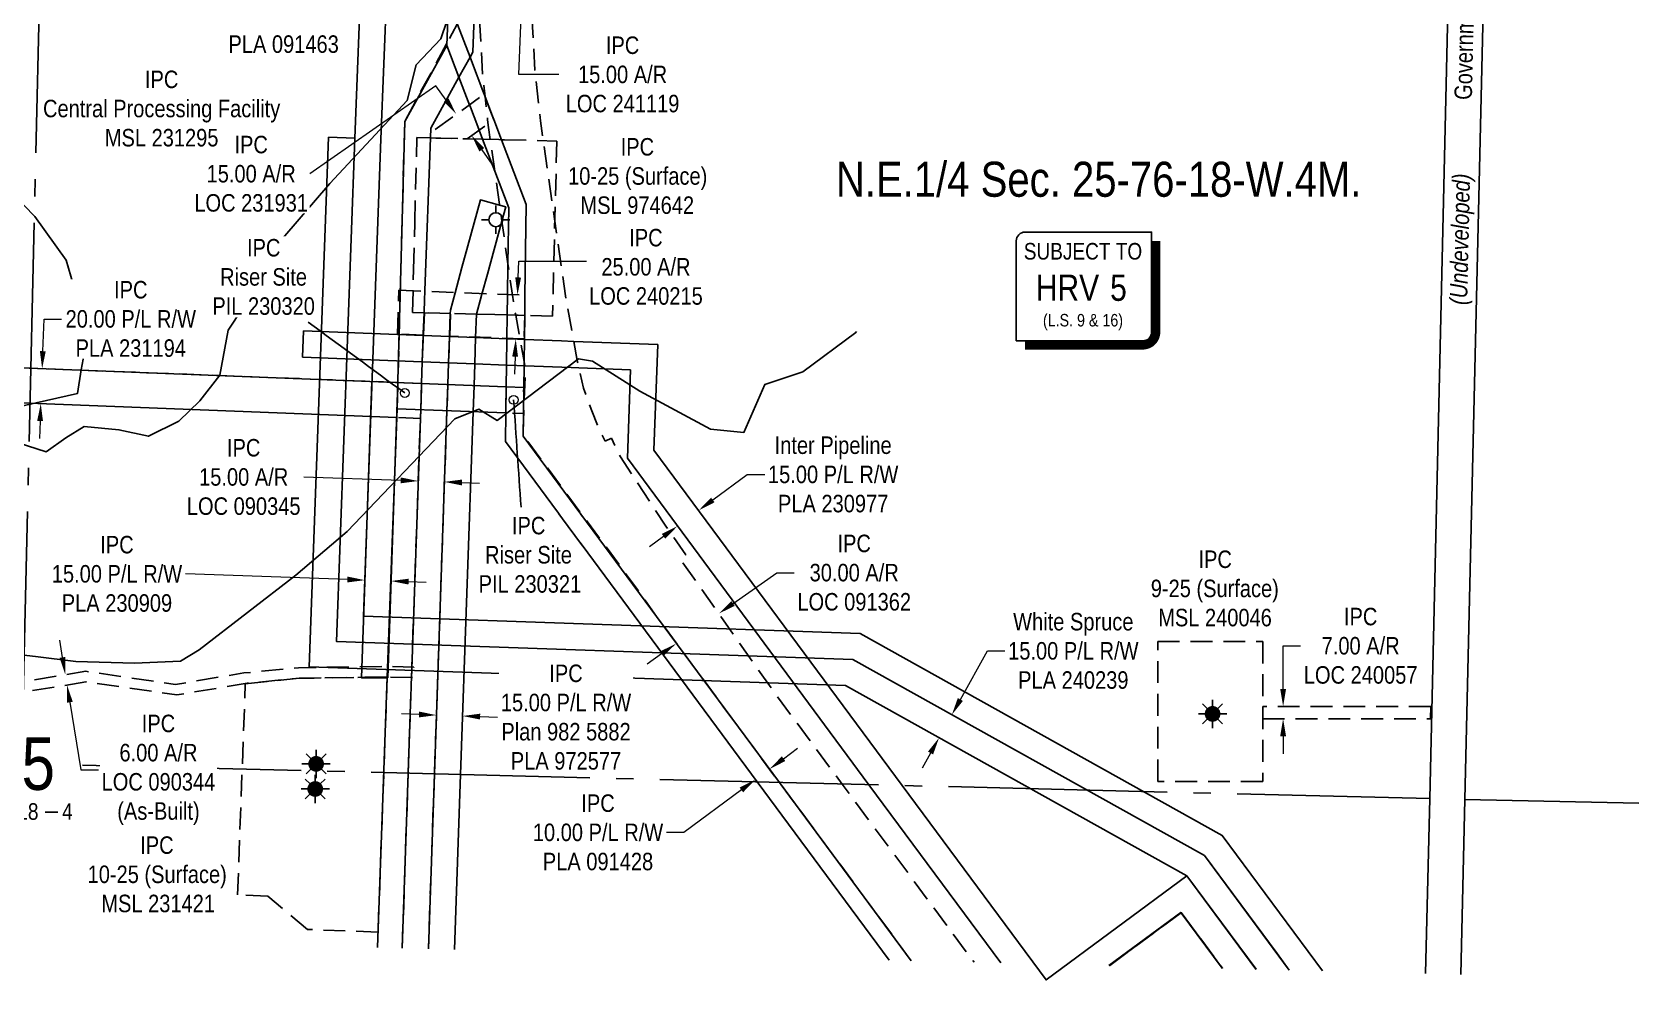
# Model space of a CAD drawing. Extents: x 394633 to 396608, y 6164206 to 6166988.
# Drawn here: x 395576 to 396494, y 6164206 to 6164747 of the extents above; entities that cross this region are included whole.
import ezdxf
from ezdxf.enums import TextEntityAlignment as Align

# ---------------------------------------------------------------- set-up
doc = ezdxf.new("R2010")
doc.units = 0
doc.header["$LTSCALE"] = 5
doc.header["$PDSIZE"] = 0.5
doc.linetypes.add('foc-ACCESSROAD', pattern=[3.75, 2.5, -1.25])
doc.linetypes.add('foc-QUARTERLINE', pattern=[33, 25, -3, 2, -3])
doc.layers.get('Defpoints').update_dxf_attribs({"color": 9})
for name, color, linetype in [('10', 1, 'Continuous'), ('9', 3, 'Continuous'), ('C-AR', 13, 'foc-ACCESSROAD'), ('C-RW', 13, 'Continuous'), ('C-SYMBOL', 7, 'Continuous'), ('C-WS', 13, 'foc-ACCESSROAD'), ('C-WS-S', 8, 'Continuous'), ('CG-NOTES', 7, 'Continuous'), ('CTW', 7, 'Continuous'), ('F-RW', 190, 'Continuous'), ('L-ROAD-T', 7, 'Continuous'), ('L-SEC', 7, 'Continuous'), ('L-SECLBL', 7, 'Continuous'), ('L-SECQ', 8, 'foc-QUARTERLINE'), ('WETLAND', 143, 'Continuous')]:
    doc.layers.add(name, color=color, linetype=linetype)
for name, color, linetype, lineweight in [('C-AR-T', 13, 'Continuous', 9), ('C-RW-T', 13, 'Continuous', 9), ('C-WS-T', 13, 'Continuous', 9), ('F-RW-T', 190, 'Continuous', 9), ('T-TEXT', 48, 'Continuous', 18)]:
    doc.layers.add(name, color=color, linetype=linetype, lineweight=lineweight)
doc.styles.add('175L', font='ARIALN.TTF', dxfattribs={"height": 20})
doc.styles.add('80CG', font='ARIALN.TTF', dxfattribs={"height": 10})
doc.styles.add('80L', font='ARIALN.TTF', dxfattribs={"height": 10})
doc.styles.add('80LS', font='ARIALNI.TTF', dxfattribs={"height": 10})
doc.styles.add('HRV', font='ARIALN.TTF', dxfattribs={"height": 3})
doc.styles.add('SIMPLEX', font='ARIALN.TTF')
doc.dimstyles.new('Compass 5 000', dxfattribs={"dimscale": 5, "dimtxt": 9, "dimasz": 2, "dimexe": 0.2, "dimexo": 0.0625, "dimgap": 0.5, "dimtad": 0, "dimtih": 1, "dimtoh": 1, "dimzin": 0, "dimdsep": 46, "dimtxsty": '80CG', "dimcen": 0.1, "dimse1": 1, "dimse2": 1, "dimclrd": 256, "dimclrt": 256, "dimaunit": 1, "dimadec": 4, "dimazin": 0, "dimtfac": 0.06, "dimtofl": 0, "dimtmove": 0, "dimatfit": 1, "dimfxl": 0.2, "dimtolj": 1, "dimtzin": 0, "dimlwd": -1, "dimarcsym": 0})

# ---------------------------------------------------------------- blocks, each defined once
blk = doc.blocks.new('L-SECLBL')
at = {"layer": '9', "color": 7}
for p, q in [((-5.08, -27.83), (-12.29, -27.83)), ((20.7, -27.83), (13.5, -27.83))]:
    blk.add_line(p, q, dxfattribs=at)
at = {"layer": '10', "color": 2, "style": 'SIMPLEX'}
blk.add_attdef('SEC', text='', height=30, dxfattribs=at).set_placement((0, 0), align=Align.MIDDLE)
at = {"layer": '10', "color": 5, "style": '80L'}
blk.add_attdef('TWP', text='', height=9.5, dxfattribs=at).set_placement((-14.43, -27.37), align=Align.MIDDLE_RIGHT)
blk.add_attdef('RGE', text='', height=9.5, dxfattribs=at).set_placement((3.62, -27.37), align=Align.MIDDLE_CENTER)
blk.add_attdef('MER', text='', height=9.5, dxfattribs=at).set_placement((23.17, -27.37), align=Align.MIDDLE_LEFT)
blk = doc.blocks.new('HRV')
blk.add_lwpolyline([(-35.14, 31.6), (37.21, 31.6), (37.21, -25.54, -0.414214), (32.21, -30.54), (-40.14, -30.54), (-40.14, 26.6, -0.414214)], format="xyb", close=True)
at = {"const_width": 5, "flags": 128}
blk.add_lwpolyline([(-35.14, -33.04), (32.21, -33.04, 0.414214), (39.71, -25.54), (39.71, 26.6)], format="xyb", dxfattribs=at)
at = {"style": '80L'}
blk.add_text('SUBJECT TO', height=9.5, dxfattribs=at).set_placement((-2.01, 13.06), align=Align.BOTTOM_CENTER)
blk.add_attdef('(N.W.1/4 00)', text='', height=7.12, dxfattribs=at).set_placement((-2.01, -24.45), align=Align.BOTTOM_CENTER)
at = {"layer": 'CTW', "color": 3, "style": 'HRV'}
blk.add_text('HRV', height=15, dxfattribs=at).set_placement((-10.88, -0.18), align=Align.MIDDLE_CENTER)
blk.add_attdef('0', text='', height=15, dxfattribs=at).set_placement((18.28, -0.18), align=Align.MIDDLE_CENTER)
blk = doc.blocks.new('GABD')
for p, q in [((-0.81, 0), (-1.62, 0)), ((0, 0.81), (0, 1.62)), ((1.62, 0), (0.81, 0)), ((0, -0.81), (0, -1.62))]:
    blk.add_line(p, q)
blk.add_circle((0, 0), 0.8)
blk = doc.blocks.new('GAS')
h = blk.add_hatch(color=255)
h.dxf.hatch_style = 1
edge = h.paths.add_edge_path()
edge.add_arc((0, 0), 0.9, 0, 360)
for p, q in [((-0.81, 0), (-1.62, 0)), ((-0.57, 0.57), (-1.14, 1.14)), ((0, 0.81), (0, 1.62)), ((0.57, 0.57), (1.14, 1.14)), ((1.62, 0), (0.81, 0)), ((-0.57, -0.57), (-1.14, -1.14)), ((0, -0.81), (0, -1.62)), ((1.14, -1.14), (0.57, -0.57))]:
    blk.add_line(p, q)
blk.add_circle((0, 0), 0.8)
blk = doc.blocks.new('*D437')
at = {"layer": 'C-AR-T', "transparency": 16777216}
for p, q in [((395976.41, 6164420.95), (396001.37, 6164438.55)), ((396001.37, 6164438.55), (396011.37, 6164438.55)), ((395935.56, 6164392.15), (395927.39, 6164386.39))]:
    blk.add_line(p, q, dxfattribs=at)
for points in [[(395975.45, 6164422.31), (395977.37, 6164419.59), (395968.24, 6164415.19)], [(395934.6, 6164393.52), (395936.53, 6164390.79), (395943.74, 6164397.92)]]:
    blk.add_solid(points, dxfattribs=at)
at = {"layer": 'Defpoints', "color": 0, "transparency": 16777216}
for p in [(395951.04, 6164439.58), (395926.54, 6164422.31), (395968.24, 6164415.19)]:
    blk.add_point(p, dxfattribs=at)
at = {"layer": 'C-AR-T', "transparency": 16777216, "insert": (396045.64, 6164438.55), "char_height": 10, "attachment_point": 5, "style": '80CG'}
blk.add_mtext('\\A1;IPC\\P30.00 A/R\\PLOC 091362', dxfattribs=at)
blk = doc.blocks.new('*D443')
at = {"layer": 'C-AR-T', "transparency": 16777216}
for p, q in [((396290.69, 6164372.14), (396290.69, 6164396.77)), ((396290.69, 6164396.77), (396300.69, 6164396.77)), ((396290.69, 6164345.15), (396290.69, 6164335.15))]:
    blk.add_line(p, q, dxfattribs=at)
for points in [[(396289.02, 6164372.14), (396292.36, 6164372.14), (396290.69, 6164362.14)], [(396289.02, 6164345.15), (396292.35, 6164345.15), (396290.69, 6164355.15)]]:
    blk.add_solid(points, dxfattribs=at)
at = {"layer": 'Defpoints', "color": 0, "transparency": 16777216}
for p in [(396290.69, 6164362.14), (396309.26, 6164362.14), (396309.26, 6164355.15)]:
    blk.add_point(p, dxfattribs=at)
at = {"layer": 'C-AR-T', "transparency": 16777216, "insert": (396334.99, 6164396.77), "char_height": 10, "attachment_point": 5, "style": '80CG'}
blk.add_mtext('\\A1;IPC\\P7.00 A/R\\PLOC 240057', dxfattribs=at)
blk = doc.blocks.new('*D444')
at = {"layer": 'C-AR-T', "transparency": 16777216}
for p, q in [((395786.55, 6164491.3), (395731.15, 6164493.2)), ((395821.53, 6164490.1), (395831.52, 6164489.75))]:
    blk.add_line(p, q, dxfattribs=at)
for points in [[(395786.61, 6164492.96), (395786.49, 6164489.63), (395796.54, 6164490.95)], [(395821.59, 6164491.76), (395821.47, 6164488.43), (395811.53, 6164490.44)]]:
    blk.add_solid(points, dxfattribs=at)
at = {"layer": 'Defpoints', "color": 0, "transparency": 16777216}
for p in [(395798.71, 6164553.99), (395813.7, 6164553.47), (395796.54, 6164490.95)]:
    blk.add_point(p, dxfattribs=at)
at = {"layer": 'C-AR-T', "transparency": 16777216, "insert": (395696.82, 6164493.2), "char_height": 10, "attachment_point": 5, "style": '80CG', "bg_fill": 3, "box_fill_scale": 1.1, "bg_fill_color": 256, "bg_fill_true_color": 13158600, "bg_fill_transparency": 0}
blk.add_mtext('\\A1;IPC\\P15.00 A/R\\PLOC 090345', dxfattribs=at)
blk = doc.blocks.new('*D445')
at = {"layer": 'C-AR-T', "transparency": 16777216}
for p, q in [((395593.31, 6164390.21), (395591.69, 6164400.08)), ((395597.51, 6164364.55), (395603.84, 6164325.94)), ((395603.84, 6164325.94), (395613.84, 6164325.94))]:
    blk.add_line(p, q, dxfattribs=at)
for points in [[(395594.95, 6164390.48), (395591.66, 6164389.94), (395594.92, 6164380.34)], [(395599.16, 6164364.82), (395595.87, 6164364.28), (395595.89, 6164374.42)]]:
    blk.add_solid(points, dxfattribs=at)
at = {"layer": 'Defpoints', "color": 0, "transparency": 16777216}
for p in [(395592.91, 6164380.01), (395593.88, 6164374.09), (395595.89, 6164374.42)]:
    blk.add_point(p, dxfattribs=at)
at = {"layer": 'C-AR-T', "transparency": 16777216, "insert": (395648.13, 6164325.94), "char_height": 10, "attachment_point": 5, "style": '80CG', "bg_fill": 3, "box_fill_scale": 1.1, "bg_fill_color": 256, "bg_fill_true_color": 13158600, "bg_fill_transparency": 0}
blk.add_mtext('\\A1;IPC\\P6.00 A/R\\PLOC 090344\\P(As-Built)', dxfattribs=at)
blk = doc.blocks.new('*D446')
at = {"layer": 'C-RW-T', "transparency": 16777216}
for p, q in [((396005.29, 6164332.31), (396013.33, 6164338.26)), ((395981.18, 6164314.47), (395948.35, 6164290.17)), ((395948.35, 6164290.17), (395938.35, 6164290.17))]:
    blk.add_line(p, q, dxfattribs=at)
for points in [[(396004.3, 6164333.65), (396006.28, 6164330.97), (395997.25, 6164326.36)], [(395980.19, 6164315.81), (395982.17, 6164313.13), (395989.22, 6164320.42)]]:
    blk.add_solid(points, dxfattribs=at)
at = {"layer": 'Defpoints', "color": 0, "transparency": 16777216}
for p in [(395867.6, 6164484.74), (395875.63, 6164490.69), (395997.25, 6164326.36)]:
    blk.add_point(p, dxfattribs=at)
at = {"layer": 'C-RW-T', "transparency": 16777216, "insert": (395899.27, 6164290.17), "char_height": 10, "attachment_point": 5, "style": '80CG'}
blk.add_mtext('\\A1;IPC\\P10.00 P/L R/W\\PPLA 091428', dxfattribs=at)
blk = doc.blocks.new('*D447')
at = {"layer": 'C-RW-T', "transparency": 16777216}
for p, q in [((395756.07, 6164434.67), (395663.52, 6164437.86)), ((395791.04, 6164433.46), (395801.03, 6164433.12))]:
    blk.add_line(p, q, dxfattribs=at)
for points in [[(395756.13, 6164436.33), (395756.02, 6164433), (395766.07, 6164434.32)], [(395791.1, 6164435.13), (395790.98, 6164431.8), (395781.05, 6164433.81)]]:
    blk.add_solid(points, dxfattribs=at)
at = {"layer": 'Defpoints', "color": 0, "transparency": 16777216}
for p in [(395766.85, 6164456.99), (395781.83, 6164456.47), (395766.07, 6164434.32)]:
    blk.add_point(p, dxfattribs=at)
at = {"layer": 'C-RW-T', "transparency": 16777216, "insert": (395624.43, 6164437.86), "char_height": 10, "attachment_point": 5, "style": '80CG', "bg_fill": 3, "box_fill_scale": 1.1, "bg_fill_color": 256, "bg_fill_true_color": 13158600, "bg_fill_transparency": 0}
blk.add_mtext('\\A1;IPC\\P15.00 P/L R/W\\PPLA 230909', dxfattribs=at)
blk = doc.blocks.new('*D449')
at = {"layer": 'C-RW-T', "transparency": 16777216}
for p, q in [((395582.06, 6164565.12), (395582.78, 6164583.49)), ((395582.78, 6164583.49), (395592.78, 6164583.49)), ((395580.5, 6164525.2), (395580.11, 6164515.2))]:
    blk.add_line(p, q, dxfattribs=at)
for points in [[(395580.39, 6164565.18), (395583.73, 6164565.05), (395581.67, 6164555.13)], [(395578.84, 6164525.26), (395582.17, 6164525.13), (395580.89, 6164535.19)]]:
    blk.add_solid(points, dxfattribs=at)
at = {"layer": 'Defpoints', "color": 0, "transparency": 16777216}
for p in [(395581.67, 6164555.13), (395618.15, 6164553.7), (395617.37, 6164533.76)]:
    blk.add_point(p, dxfattribs=at)
at = {"layer": 'C-RW-T', "transparency": 16777216, "insert": (395632.32, 6164583.49), "char_height": 10, "attachment_point": 5, "style": '80CG', "bg_fill": 3, "box_fill_scale": 1.1, "bg_fill_color": 256, "bg_fill_true_color": 13158600, "bg_fill_transparency": 0}
blk.add_mtext('\\A1;IPC\\P20.00 P/L R/W\\PPLA 231194', dxfattribs=at)
blk = doc.blocks.new('*D450')
at = {"layer": 'C-RW-T', "transparency": 16777216}
for p, q in [((395803.51, 6164755.34), (395758.74, 6164757.13)), ((395838.46, 6164753.94), (395848.45, 6164753.53))]:
    blk.add_line(p, q, dxfattribs=at)
for points in [[(395803.57, 6164757), (395803.44, 6164753.67), (395813.5, 6164754.94)], [(395838.52, 6164755.6), (395838.39, 6164752.27), (395828.47, 6164754.34)]]:
    blk.add_solid(points, dxfattribs=at)
at = {"layer": 'Defpoints', "color": 0, "transparency": 16777216}
for p in [(395815.54, 6164805.78), (395830.51, 6164805.18), (395813.5, 6164754.94)]:
    blk.add_point(p, dxfattribs=at)
at = {"layer": 'C-RW-T', "transparency": 16777216, "insert": (395719.65, 6164757.13), "char_height": 10, "attachment_point": 5, "style": '80CG', "bg_fill": 3, "box_fill_scale": 1.1, "bg_fill_color": 256, "bg_fill_true_color": 13158600, "bg_fill_transparency": 0}
blk.add_mtext('\\A1;IPC\\P15.00 P/L R/W\\PPLA 091463', dxfattribs=at)
blk = doc.blocks.new('*D453')
at = {"layer": 'C-RW-T', "transparency": 16777216}
for p, q in [((395796.96, 6164357.56), (395786.96, 6164357.9)), ((395831.9, 6164356.35), (395841.89, 6164356.01))]:
    blk.add_line(p, q, dxfattribs=at)
for points in [[(395797.01, 6164359.22), (395796.9, 6164355.89), (395806.95, 6164357.21)], [(395831.96, 6164358.02), (395831.84, 6164354.69), (395821.9, 6164356.7)]]:
    blk.add_solid(points, dxfattribs=at)
at = {"layer": 'Defpoints', "color": 0, "transparency": 16777216}
for p in [(395809.19, 6164422.24), (395824.15, 6164421.73), (395821.9, 6164356.7)]:
    blk.add_point(p, dxfattribs=at)
at = {"layer": 'C-RW-T', "transparency": 16777216, "insert": (395880.98, 6164356.01), "char_height": 10, "attachment_point": 5, "style": '80CG', "bg_fill": 3, "box_fill_scale": 1.1, "bg_fill_color": 256, "bg_fill_true_color": 13158600, "bg_fill_transparency": 0}
blk.add_mtext('\\A1;IPC\\P15.00 P/L R/W\\PPlan 982 5882\\PPLA 972577', dxfattribs=at)
blk = doc.blocks.new('*D454')
at = {"layer": 'Defpoints', "color": 0, "transparency": 16777216}
for p in [(395956.8, 6164474.17), (395997.74, 6164418.77), (395985.69, 6164409.87)]:
    blk.add_point(p, dxfattribs=at)
at = {"layer": 'F-RW-T', "transparency": 16777216}
for p, q in [((395964.85, 6164480.12), (395984.52, 6164494.66)), ((395984.52, 6164494.66), (395994.52, 6164494.66)), ((395936.71, 6164459.33), (395928.67, 6164453.38))]:
    blk.add_line(p, q, dxfattribs=at)
for points in [[(395963.86, 6164481.46), (395965.84, 6164478.78), (395956.8, 6164474.17)], [(395935.72, 6164460.67), (395937.7, 6164457.99), (395944.75, 6164465.27)]]:
    blk.add_solid(points, dxfattribs=at)
at = {"layer": 'F-RW-T', "transparency": 16777216, "insert": (396033.61, 6164494.66), "char_height": 10, "attachment_point": 5, "style": '80CG', "bg_fill": 3, "box_fill_scale": 1.1, "bg_fill_color": 256, "bg_fill_true_color": 13158600, "bg_fill_transparency": 0}
blk.add_mtext('\\A1;Inter Pipeline\\P15.00 P/L R/W\\PPLA 230977', dxfattribs=at)
blk = doc.blocks.new('*D455')
at = {"layer": 'Defpoints', "color": 0, "transparency": 16777216}
for p in [(396080.06, 6164369.29), (396072.77, 6164356.19), (396101.42, 6164357.39)]:
    blk.add_point(p, dxfattribs=at)
at = {"layer": 'F-RW-T', "transparency": 16777216}
for p, q in [((396106.29, 6164366.13), (396121.73, 6164393.86)), ((396121.73, 6164393.86), (396131.73, 6164393.86)), ((396089.26, 6164335.56), (396084.39, 6164326.82))]:
    blk.add_line(p, q, dxfattribs=at)
for points in [[(396104.83, 6164366.94), (396107.74, 6164365.32), (396101.42, 6164357.39)], [(396087.8, 6164336.37), (396090.72, 6164334.75), (396094.13, 6164344.3)]]:
    blk.add_solid(points, dxfattribs=at)
at = {"layer": 'F-RW-T', "transparency": 16777216, "insert": (396170.82, 6164393.86), "char_height": 10, "attachment_point": 5, "style": '80CG'}
blk.add_mtext('\\A1;White Spruce\\P15.00 P/L R/W\\PPLA 240239', dxfattribs=at)

msp = doc.modelspace()

# ---------------------------------------------------------------- linework, layer by layer
at = {"layer": 'C-AR', "flags": 128}
for points in [[(395824.434, 6164686.404), (395839.697, 6164697.35), (395834.177, 6164711.842), (395803.366, 6164689.747), (395803.263, 6164686.933)], [(395138.11, 6164365.691), (395171.525, 6164364.379), (395229.519, 6164345.051), (395266.269, 6164361.329), (395350.818, 6164356.225), (395392.594, 6164370.322), (395448.487, 6164358.892), (395506.494, 6164372.578), (395568.859, 6164369.991), (395606.615, 6164376.179), (395658.675, 6164368.721), (395698.725, 6164375.425), (395728.558, 6164378.29), (395778.856, 6164378.975), (395793.842, 6164378.693), (395794.081, 6164384.68), (395778.087, 6164384.963), (395728.229, 6164384.282), (395696.895, 6164381.266), (395657.915, 6164374.668), (395606.558, 6164382.246), (395568.494, 6164376.007), (395505.919, 6164378.602), (395448.395, 6164365.03), (395392.21, 6164376.52), (395350.011, 6164362.28), (395265.175, 6164367.401), (395229.213, 6164351.473), (395172.614, 6164370.336), (395138.09, 6164371.692)]]:
    msp.add_lwpolyline(points, close=True, dxfattribs=at)
at = {"layer": 'C-AR'}
for points in [[(395784.635, 6164574.923), (395785.542, 6164599.888), (395857.383, 6164597.086), (395857.491, 6164585.915), (395857.007, 6164572.1), (395814.591, 6164573.754), (395815.059, 6164586.646), (395800.073, 6164587.004), (395799.613, 6164574.339), (395784.635, 6164574.923)], [(396279.043, 6164355.149), (396374.928, 6164355.146), (396375.095, 6164362.141), (396279.039, 6164362.144), (396279.043, 6164355.149)]]:
    msp.add_lwpolyline(points, close=True, dxfattribs=at)
msp.add_lwpolyline([(395787.41, 6164224.134), (395790.806, 6164323.991), (395792.36, 6164369.204), (395792.46, 6164372.128), (395792.569, 6164375.268), (395792.669, 6164378.203), (395797.773, 6164526.697), (395797.944, 6164531.672), (395798.459, 6164546.671), (395798.885, 6164559.079), (395799.4, 6164574.059), (395799.441, 6164575.232), (395799.845, 6164586.998), (395808.85, 6164586.773), (395814.839, 6164586.623), (395814.387, 6164573.475), (395813.873, 6164558.495), (395813.447, 6164546.087), (395812.931, 6164531.093), (395807.552, 6164374.557), (395805.801, 6164323.618), (395802.401, 6164223.761)], dxfattribs=at)
at = {"layer": 'C-AR-T'}
for p, q in [((395854.073, 6164723.159), (395855.365, 6164756.129)), ((395876.957, 6164723.159), (395854.073, 6164723.159)), ((395806.658, 6164716.701), (395734.588, 6164666.42)), ((395832.866, 6164680.154), (395838.689, 6164672.034)), ((395853.643, 6164607.233), (395854.006, 6164616.521)), ((395854.006, 6164616.521), (395902.11, 6164616.521)), ((395851.88, 6164562.013), (395851.491, 6164552.028))]:
    msp.add_line(p, q, dxfattribs=at)
for points in [[(395834.219, 6164681.125), (395831.512, 6164679.184), (395827.042, 6164688.275)], [(395851.979, 6164607.298), (395855.308, 6164607.168), (395853.254, 6164597.247)], [(395850.216, 6164562.078), (395853.544, 6164561.948), (395852.269, 6164571.998)]]:
    msp.add_solid(points, dxfattribs=at)
at = {"layer": 'C-RW'}
msp.add_lwpolyline([(395773.255, 6164224.486), (395778.482, 6164368.652), (395784.248, 6164527.26), (395788.82, 6164696.336), (395812.889, 6164739.727), (395813.908, 6164765.109)], dxfattribs=at)
for points in [[(395165.515, 6164591.378), (395185.489, 6164590.69), (395184.797, 6164570.626), (395846.784, 6164544.823), (395846.568, 6164529.831), (395784.429, 6164532.253), (395784.248, 6164527.26), (395164.138, 6164551.431)], [(395769.995, 6164547.784), (395784.973, 6164547.2), (395779.16, 6164378.581), (395764.16, 6164378.495), (395769.995, 6164547.784)]]:
    msp.add_lwpolyline(points, close=True, dxfattribs=at)
at = {"layer": 'C-WS'}
for points in [[(395788.82, 6164696.336), (395784.974, 6164547.232), (395575.188, 6164555.383), (395164.827, 6164571.405), (395175.151, 6164870.899), (395301.239, 6164865.885), (395301.195, 6164923.574), (395634.493, 6164912.933), (395834.339, 6164905.096), (395829.151, 6164771.291), (395812.762, 6164740.697), (395788.82, 6164696.336)], [(396191.496, 6164214.091), (396232.473, 6164244.425), (396256.117, 6164212.485)], [(396191.626, 6164214.187), (396232.473, 6164244.425), (396256.049, 6164212.578)]]:
    msp.add_lwpolyline(points, dxfattribs=at)
for points in [[(395875.739, 6164685.123), (395873.242, 6164585.164), (395857.379, 6164585.563), (395853.598, 6164585.658), (395852.266, 6164585.696), (395847.374, 6164585.82), (395840.281, 6164586), (395829.818, 6164586.266), (395814.839, 6164586.623), (395808.85, 6164586.773), (395799.845, 6164586.998), (395793.274, 6164587.162), (395793.887, 6164611.677), (395794.561, 6164638.676), (395795.771, 6164687.12), (395803.476, 6164686.928), (395806.685, 6164686.847), (395822.152, 6164686.462), (395825.759, 6164686.371), (395833.299, 6164686.183), (395833.757, 6164686.171), (395842.596, 6164685.951), (395844.095, 6164685.913), (395845.753, 6164685.872), (395875.739, 6164685.123)], [(396219.085, 6164319.312), (396219.081, 6164399.253), (396279.037, 6164399.257), (396279.042, 6164319.315)], [(395697.74, 6164375.078), (395728.558, 6164378.29), (395778.856, 6164378.975), (395773.573, 6164233.297), (395733.357, 6164234.768), (395710.597, 6164253.845), (395693.352, 6164254.472)]]:
    msp.add_lwpolyline(points, close=True, dxfattribs=at)
at = {"layer": 'C-WS', "flags": 128}
for points in [[(395797.773, 6164526.7), (395784.247, 6164527.227), (395784.973, 6164547.2), (395798.46, 6164546.706)], [(395846.784, 6164544.823), (395856.821, 6164544.432), (395856.617, 6164529.439), (395846.568, 6164529.831)]]:
    msp.add_lwpolyline(points, close=True, dxfattribs=at)
at = {"layer": 'F-RW', "flags": 128}
for points in [[(396191.153, 6164214.199), (396232.181, 6164244.516), (396255.776, 6164212.585)], [(396256.117, 6164212.485), (396232.473, 6164244.425), (396191.496, 6164214.091)]]:
    msp.add_lwpolyline(points, dxfattribs=at)
at = {"layer": 'L-SEC'}
for p, q in [((396374.453, 6164309.501), (396392.911, 6165113.243)), ((396394.55, 6164309.051), (396413.008, 6165112.794)), ((396372.124, 6164209.602), (396374.453, 6164309.501)), ((396392.219, 6164209.102), (396394.55, 6164309.051))]:
    msp.add_line(p, q, dxfattribs=at)
at = {"layer": 'L-SECQ'}
for p, q in [((395588.653, 6165133.337), (395570.62, 6164359.468)), ((395604.652, 6164328.633), (396374.453, 6164309.501)), ((396394.55, 6164309.051), (396493.941, 6164306.822))]:
    msp.add_line(p, q, dxfattribs=at)
at = {"layer": 'WETLAND'}
for points in [[(395567.972, 6164512.689), (395583.903, 6164507.616), (395595.25, 6164515.667), (395605.705, 6164521.988), (395625.587, 6164520.248), (395642.387, 6164516.509), (395659.706, 6164525.204), (395671.849, 6164536.771), (395683.136, 6164551.417), (395688.03, 6164577.11), (395688.028, 6164577.159), (395696.156, 6164589.409), (395714.55, 6164614.227), (395719.222, 6164629.702), (395746.084, 6164660.943), (395790.172, 6164708.243), (395795.427, 6164728.681), (395809.442, 6164743.572), (395816.449, 6164764.302)], [(395559.145, 6164660.891), (395577.414, 6164642.013), (395595.368, 6164617.079), (395603.4, 6164589.752), (395605.717, 6164563.608), (395603.887, 6164554.461), (395601.957, 6164540.987), (395566.484, 6164532.948)]]:
    msp.add_lwpolyline(points, dxfattribs=at)

# ---------------------------------------------------------------- block references
at = {"layer": 'C-WS-S', "color": 3}
for name, p, xscale, yscale, zscale in [('GABD', (395840.862, 6164640.208), 4.996375656929954, 4.996375656929954, 4.996375656929954), ('GAS', (395738.212, 6164329.357), 4.996375656929955, 4.996375656929955, 4.996375656929955), ('GAS', (395737.681, 6164315.012), 4.996375656929955, 4.996375656929955, 4.996375656929955)]:
    msp.add_blockref(name, p, dxfattribs=dict(at, xscale=xscale, yscale=yscale, zscale=zscale))
at = {"layer": 'C-WS-S', "color": 5, "xscale": 4.996364795917454, "yscale": 4.996364795917454, "zscale": 4.996364795917454}
msp.add_blockref('GAS', (396250.38, 6164357.906), dxfattribs=at)
at = {"layer": 'CG-NOTES', "color": 5, "xscale": 0.9992751313859919, "yscale": 0.9992751313859919, "zscale": 0.9992751313859919}
msp.add_blockref('HRV', (396178.358, 6164601.545), dxfattribs=at).add_auto_attribs({'(N.W.1/4 00)': '(L.S. 9 & 16)', '0': '5'})
at = {"layer": 'L-SECLBL', "color": 2, "xscale": 0.9992751313859919, "yscale": 0.9992751313859919, "zscale": 0.9992751313859919}
msp.add_blockref('L-SECLBL', (395569.922, 6164329.497), dxfattribs=at).add_auto_attribs({'SEC': '25', 'TWP': '76', 'RGE': '18', 'MER': '4'})

# ---------------------------------------------------------------- texts
at = {"layer": 'C-SYMBOL', "color": 3, "style": '175L'}
msp.add_text('N.E.1/4 Sec. 25-76-18-W.4M.', height=19.9855, dxfattribs=at).set_placement((396185.306, 6164647.348), align=Align.BOTTOM_CENTER)
at = {"layer": 'C-WS-T', "insert": (395829.463, 6164470.477), "char_height": 9.99609, "attachment_point": 1, "style": '80L', "bg_fill": 3, "box_fill_scale": 1.15, "bg_fill_color": 256, "bg_fill_true_color": 256, "bg_fill_transparency": 0}
msp.add_mtext_dynamic_manual_height_columns('\\pi20.633;IPC\\P\\pi5.2672;Riser Site\\P\\pi1.6022;PIL 230321', width=58.78971, gutter_width=50.018, heights=[0], dxfattribs=at)
at = {"layer": 'C-WS-T', "insert": (396214.783, 6164451.245), "char_height": 9.99273, "attachment_point": 1, "style": '80L'}
msp.add_mtext_dynamic_manual_height_columns('\\pi27.553;IPC\\P\\pi0.30471;9-25 (Surface)\\P\\pi4.5513;MSL 240046', width=72.62387, gutter_width=50, heights=[0], dxfattribs=at)
at = {"layer": 'L-ROAD-T', "style": '80L'}
msp.add_text('Government Road Allowance', height=9.99275, rotation=88.684457, dxfattribs=at).set_placement((396395.212, 6164783.102), align=Align.MIDDLE_CENTER)
at = {"layer": 'T-TEXT', "style": '80LS'}
msp.add_text('(Undeveloped)', height=9.99275, rotation=88.684457, dxfattribs=at).set_placement((396391.675, 6164629.066), align=Align.MIDDLE_CENTER)

# ---------------------------------------------------------------- dimensions: what is measured, and where the dimension line sits
at = {"layer": 'C-AR-T'}
for base, p1, p2, angle, text, picture, middle in [((395968.239, 6164415.19), (395926.541, 6164422.31), (395951.041, 6164439.583), 35.183808, 'IPC\\P30.00 A/R\\PLOC 091362', '*D437', (396045.641, 6164438.548)), ((396290.688, 6164362.143), (396309.263, 6164355.148), (396309.263, 6164362.143), 89.998317, 'IPC\\P7.00 A/R\\PLOC 240057', '*D443', (396334.99, 6164396.766))]:
    dim = msp.add_linear_dim(base=base, p1=p1, p2=p2, angle=angle, text=text, dimstyle='Compass 5 000', dxfattribs=at)
    dim.commit()
    dim.dimension.update_dxf_attribs({"geometry": picture, "text_midpoint": middle, "dimtype": 161})

# ---------------------------------------------------------------- leaders
at = {"layer": 'C-WS-T', "path_type": 1}
msp.add_leader([(395788.85, 6164541.221), (395733.586, 6164581.757)], dimstyle='Compass 5 000', override={"dimasz": 1, "dimgap": 0.5, "dimtad": 0, "dimldrblk": 'DotBlank'}, dxfattribs=at)

# ---------------------------------------------------------------- next in the draw order: linework, layer by layer
at = {"layer": 'C-AR', "flags": 128}
msp.add_lwpolyline([(396078.262, 6164216.905), (395932.662, 6164413.628), (395922.722, 6164427.727), (395856.446, 6164517.265), (395857.75, 6164555.073), (395857.439, 6164556.795), (395857.02, 6164559.12), (395854.713, 6164571.902), (395852.239, 6164585.68), (395851.086, 6164592.001), (395850.362, 6164597.071), (395847.796, 6164615.038), (395844.324, 6164639.347), (395843.01, 6164648.549), (395840.233, 6164667.99), (395837.651, 6164686.074), (395836.667, 6164692.961), (395836.187, 6164697.364), (395834.742, 6164710.482), (395833.372, 6164723.135), (395829.762, 6164786.539), (395829.644, 6164788.606), (395831.945, 6164905.179), (395832.556, 6164936.161), (395832.951, 6164956.142), (395834.901, 6165054.982), (395840.391, 6165054.768), (395848.533, 6165054.456), (395860.524, 6165053.983), (395864.861, 6165053.802), (395864.361, 6165028.442), (395879.632, 6165027.829), (395878.43, 6164997.876), (395863.769, 6164998.465), (395862.911, 6164954.974), (395862.517, 6164934.992), (395861.207, 6164868.643), (395873.235, 6164868.407), (395872.033, 6164838.446), (395860.615, 6164838.672), (395859.638, 6164789.163), (395863.257, 6164725.616), (395866.414, 6164696.709), (395868.041, 6164685.315), (395874.597, 6164639.411), (395880.685, 6164596.784), (395885.391, 6164570.706), (395887.365, 6164559.77), (395888.323, 6164555.592), (395890.98, 6164544.014), (395898.128, 6164524.668), (395903.336, 6164513.73), (395906.945, 6164515.449), (395912.038, 6164504.753), (395937.934, 6164465.112), (395949.495, 6164448.713), (395946.229, 6164446.41), (396000.022, 6164370.108), (396038.73, 6164317.827), (396114.127, 6164216.014)], dxfattribs=at)
at = {"layer": 'C-RW'}
for points in [[(395829.152, 6164771.281), (395827.738, 6164735.879), (395826.145, 6164733.007), (395819.806, 6164721.58), (395803.68, 6164692.51), (395803.476, 6164686.928), (395800.283, 6164599.761), (395800.258, 6164599.027), (395800.114, 6164594.813), (395799.845, 6164586.998), (395799.441, 6164575.232), (395799.4, 6164574.059), (395798.885, 6164559.079), (395798.459, 6164546.671), (395797.944, 6164531.672), (395797.773, 6164526.697), (395792.669, 6164378.203), (395792.569, 6164375.268), (395792.46, 6164372.128), (395792.36, 6164369.204), (395790.806, 6164323.991), (395787.41, 6164224.134)], [(396065.593, 6164217.22), (395990.242, 6164319.032), (395846.332, 6164513.481), (395846.567, 6164529.796), (395846.783, 6164544.787), (395846.962, 6164557.204), (395847.178, 6164572.196), (395847.374, 6164585.82), (395847.538, 6164597.182), (395847.796, 6164615.038), (395848.256, 6164646.943), (395840.233, 6164667.99), (395833.299, 6164686.183), (395831.341, 6164691.371), (395830.584, 6164693.379), (395826.423, 6164704.413), (395825.847, 6164705.89), (395825.103, 6164707.823), (395819.806, 6164721.58), (395812.889, 6164739.727), (395813.908, 6164765.109)], [(395819.037, 6164751.654), (395826.145, 6164733.007), (395827.483, 6164729.495), (395833.466, 6164713.801), (395834.205, 6164711.862), (395834.735, 6164710.479), (395838.975, 6164699.348), (395839.726, 6164697.377), (395844.095, 6164685.913), (395858.236, 6164648.817), (395857.531, 6164596.792), (395857.379, 6164585.563), (395857.192, 6164571.805), (395857.02, 6164559.12), (395856.989, 6164556.813), (395856.82, 6164544.396), (395856.617, 6164529.404), (395856.451, 6164517.26), (395856.443, 6164516.616), (395932.662, 6164413.628), (396002.906, 6164318.717), (396078.261, 6164216.905)], [(395802.401, 6164223.761), (395805.801, 6164323.618), (395807.552, 6164374.557), (395812.931, 6164531.093), (395813.447, 6164546.087), (395813.873, 6164558.495), (395814.387, 6164573.475), (395814.839, 6164586.623), (395814.906, 6164588.577), (395817.577, 6164598.351), (395821.537, 6164612.844), (395824.916, 6164625.21), (395832.106, 6164651.524), (395843.01, 6164648.549), (395846.573, 6164647.577), (395844.324, 6164639.347), (395836.06, 6164609.108), (395832.957, 6164597.751), (395832.709, 6164596.844), (395829.818, 6164586.266), (395829.357, 6164572.891), (395828.84, 6164557.911), (395828.413, 6164545.503), (395827.896, 6164530.516), (395820.751, 6164323.246), (395817.343, 6164223.39)]]:
    msp.add_lwpolyline(points, dxfattribs=at)
at = {"layer": 'F-RW', "flags": 128}
for points in [[(396313.22, 6164211.066), (396255.89, 6164288.51), (396048.973, 6164403.761), (395765.309, 6164413.733), (395775.245, 6164686.218), (395781.961, 6164858.495), (395691.452, 6164862.131), (395690.85, 6164847.154), (395766.4, 6164844.119), (395760.266, 6164686.783), (395749.783, 6164399.28), (396044.835, 6164388.908), (396245.769, 6164276.99), (396294.221, 6164211.538)], [(396294.221, 6164211.538), (396287.203, 6164221.019), (396245.769, 6164276.99), (396044.835, 6164388.908), (395749.783, 6164399.28), (395760.266, 6164686.783), (395745.287, 6164687.329), (395734.257, 6164384.828), (396040.698, 6164374.055), (396235.648, 6164265.47), (396275.156, 6164212.101), (396275.223, 6164212.01)], [(396129.46, 6164215.633), (396054.085, 6164317.446), (395916.061, 6164503.903), (395917.792, 6164554.443), (395888.323, 6164555.592), (395883.844, 6164555.766), (395857.439, 6164556.795), (395856.989, 6164556.813), (395852.91, 6164556.972), (395846.962, 6164557.204), (395828.84, 6164557.911), (395813.873, 6164558.495), (395798.885, 6164559.079), (395784.109, 6164559.655), (395730.493, 6164561.747), (395731.077, 6164576.725), (395784.625, 6164574.636), (395799.4, 6164574.059), (395814.387, 6164573.475), (395829.357, 6164572.891), (395847.178, 6164572.196), (395853.27, 6164571.958), (395854.713, 6164571.902), (395857.192, 6164571.805), (395878.357, 6164570.98), (395885.391, 6164570.706), (395933.353, 6164568.836), (395931.224, 6164508.612), (396073.084, 6164316.975), (396155.266, 6164205.966), (396235.648, 6164265.47), (396275.223, 6164212.01)]]:
    msp.add_lwpolyline(points, dxfattribs=at)
at = {"layer": 'WETLAND'}
msp.add_lwpolyline([(396046.859, 6164576.349), (396046.488, 6164575.723), (396016.378, 6164553.369), (395994.48, 6164546.069), (395982.619, 6164518.697), (395963.458, 6164520.522), (395923.131, 6164542.283), (395896.046, 6164559.469), (395888.184, 6164560.668), (395841.65, 6164525.54), (395831.158, 6164531.927), (395817.471, 6164526.453), (395755.883, 6164462.127), (395726.672, 6164437.132), (395671.36, 6164394.543), (395660.697, 6164388.036), (395634.519, 6164386.974), (395600.939, 6164387.922), (395577.946, 6164390.633), (395556.532, 6164393.253)], dxfattribs=at)

# ---------------------------------------------------------------- next in the draw order: dimensions: what is measured, and where the dimension line sits
at = {"layer": 'C-RW-T'}
dim = msp.add_linear_dim(base=(395997.249, 6164326.36), p1=(395867.601, 6164484.742), p2=(395875.633, 6164490.686), angle=36.504704, text='IPC\\P10.00 P/L R/W\\PPLA 091428', dimstyle='Compass 5 000', dxfattribs=at)
dim.commit()
dim.dimension.update_dxf_attribs({"geometry": '*D446', "text_midpoint": (395899.269, 6164290.174), "dimtype": 161})

# ---------------------------------------------------------------- next in the draw order: leaders
at = {"layer": 'C-WS-T', "path_type": 1}
msp.add_leader([(395851.06, 6164537.261), (395855.267, 6164476.069)], dimstyle='Compass 5 000', override={"dimasz": 1, "dimgap": 0.5, "dimtad": 0, "dimldrblk": 'DotBlank'}, dxfattribs=at)

# ---------------------------------------------------------------- next in the draw order: texts
at = {"layer": 'C-AR-T', "char_height": 9.9927, "attachment_point": 5, "style": '80CG', "bg_fill": 3, "bg_fill_color": 256, "bg_fill_transparency": 0}
for s, insert, box_fill_scale, bg_fill_true_color in [('\\A1;IPC\\P15.00 A/R\\PLOC 241119', (395913.3, 6164723.159), 1.1, 13158600), ('\\A1;IPC\\P15.00 A/R\\PLOC 231931', (395701.099, 6164666.42), 1.1, 13158600), ('\\A1;IPC\\P25.00 A/R\\PLOC 240215', (395926.651, 6164613.24), 1.15, 256)]:
    msp.add_mtext(s, dxfattribs=dict(at, insert=insert, box_fill_scale=box_fill_scale, bg_fill_true_color=bg_fill_true_color))
at = {"layer": 'C-WS-T', "insert": (395678.088, 6164629.208), "char_height": 9.99609, "attachment_point": 1, "style": '80L', "bg_fill": 3, "box_fill_scale": 1.15, "bg_fill_color": 256, "bg_fill_true_color": 256, "bg_fill_transparency": 0}
msp.add_mtext_dynamic_manual_height_columns('\\pi20.633;IPC\\P\\pi5.2672;Riser Site\\P\\pi0.82484;PIL 230320', width=58.78971, gutter_width=50.018, heights=[0], dxfattribs=at)

# ---------------------------------------------------------------- next in the draw order: dimensions: what is measured, and where the dimension line sits
at = {"layer": 'C-AR-T'}
for base, p1, p2, angle, text, picture, middle in [((395796.544, 6164490.955), (395813.7, 6164553.474), (395798.711, 6164553.989), 178.031721, 'IPC\\P15.00 A/R\\PLOC 090345', '*D444', (395696.818, 6164493.202)), ((395595.893, 6164374.422), (395592.913, 6164380.009), (395593.882, 6164374.092), 279.308397, 'IPC\\P6.00 A/R\\PLOC 090344\\P(As-Built)', '*D445', (395648.131, 6164325.936))]:
    dim = msp.add_linear_dim(base=base, p1=p1, p2=p2, angle=angle, text=text, dimstyle='Compass 5 000', override={"dimtfill": 1}, dxfattribs=at)
    dim.commit()
    dim.dimension.update_dxf_attribs({"geometry": picture, "text_midpoint": middle, "dimtype": 161})
at = {"layer": 'C-RW-T'}
dim = msp.add_linear_dim(base=(395813.5, 6164754.937), p1=(395830.506, 6164805.177), p2=(395815.54, 6164805.778), angle=177.702142, text='IPC\\P15.00 P/L R/W\\PPLA 091463', dimstyle='Compass 5 000', override={"dimtfill": 1}, dxfattribs=at)
dim.commit()
dim.dimension.update_dxf_attribs({"geometry": '*D450', "text_midpoint": (395719.652, 6164757.134), "dimtype": 161})
at = {"layer": 'F-RW-T', "color": 3}
dim = msp.add_linear_dim(base=(395956.803, 6164474.174), p1=(395985.693, 6164409.866), p2=(395997.743, 6164418.771), angle=36.461885, text='Inter Pipeline\\P15.00 P/L R/W\\PPLA 230977', dimstyle='Compass 5 000', override={"dimtfill": 1}, dxfattribs=at)
dim.commit()
dim.dimension.update_dxf_attribs({"geometry": '*D454', "text_midpoint": (396033.611, 6164494.659), "dimtype": 161})

# ---------------------------------------------------------------- next in the draw order: linework, layer by layer
at = {"layer": 'C-AR-T'}
msp.add_line((395812.481, 6164708.58), (395806.658, 6164716.701), dxfattribs=at)
msp.add_solid([(395813.834, 6164709.551), (395811.128, 6164707.61), (395818.304, 6164700.46)], dxfattribs=at)

# ---------------------------------------------------------------- next in the draw order: texts
at = {"layer": 'C-WS-T', "insert": (395649.95, 6164703.665), "char_height": 9.99275, "width": 135.5133, "attachment_point": 5, "style": '80CG'}
msp.add_mtext('\\A1;IPC\\PCentral Processing Facility\\PMSL 231295', dxfattribs=at)
at = {"layer": 'C-WS-T', "insert": (395881.475, 6164686.854), "char_height": 9.99616, "attachment_point": 1, "style": '80L', "bg_fill": 2}
msp.add_mtext_dynamic_manual_height_columns('\\pi30.735;IPC\\P\\pi0.67816;10-25 (Surface)\\P\\pi7.7559;MSL 974642', width=78.99361, gutter_width=50, heights=[0], dxfattribs=at)
at = {"layer": 'C-WS-T', "insert": (395606.986, 6164287.933), "char_height": 9.99266, "attachment_point": 1, "style": '80L'}
msp.add_mtext_dynamic_manual_height_columns('\\pi30.724;IPC\\P\\pi0.67792;10-25 (Surface)\\P\\pi8.5098;MSL 231421', width=78.96596, gutter_width=50, heights=[0], dxfattribs=at)

# ---------------------------------------------------------------- next in the draw order: dimensions: what is measured, and where the dimension line sits
at = {"layer": 'C-RW-T'}
dim = msp.add_linear_dim(base=(395581.671, 6164555.127), p1=(395617.371, 6164533.765), p2=(395618.149, 6164553.704), angle=87.766111, text='IPC\\P20.00 P/L R/W\\PPLA 231194', dimstyle='Compass 5 000', override={"dimtfill": 1}, dxfattribs=at)
dim.commit()
dim.dimension.update_dxf_attribs({"geometry": '*D449', "text_midpoint": (395632.317, 6164583.49), "dimtype": 161})
at = {"layer": 'C-RW-T', "color": 3}
dim = msp.add_linear_dim(base=(395766.067, 6164434.323), p1=(395781.828, 6164456.473), p2=(395766.848, 6164456.989), angle=178.025755, text='IPC\\P15.00 P/L R/W\\PPLA 230909', dimstyle='Compass 5 000', override={"dimtfill": 1}, dxfattribs=at)
dim.commit()
dim.dimension.update_dxf_attribs({"geometry": '*D447', "text_midpoint": (395624.431, 6164437.858), "dimtype": 161})
at = {"layer": 'F-RW-T'}
dim = msp.add_linear_dim(base=(396101.42, 6164357.391), p1=(396072.769, 6164356.191), p2=(396080.063, 6164369.286), angle=60.882701, text='White Spruce\\P15.00 P/L R/W\\PPLA 240239', dimstyle='Compass 5 000', dxfattribs=at)
dim.commit()
dim.dimension.update_dxf_attribs({"geometry": '*D455', "text_midpoint": (396170.82, 6164393.862), "dimtype": 161})

# ---------------------------------------------------------------- next in the draw order: dimensions: what is measured, and where the dimension line sits
at = {"layer": 'C-RW-T'}
dim = msp.add_linear_dim(base=(395821.905, 6164356.697), p1=(395809.191, 6164422.242), p2=(395824.146, 6164421.726), angle=358.025733, text='IPC\\P15.00 P/L R/W\\PPlan 982 5882\\PPLA 972577', dimstyle='Compass 5 000', override={"dimtfill": 1}, dxfattribs=at)
dim.commit()
dim.dimension.update_dxf_attribs({"geometry": '*D453', "text_midpoint": (395880.979, 6164356.008), "dimtype": 161})

doc.saveas('drawing.dxf')
